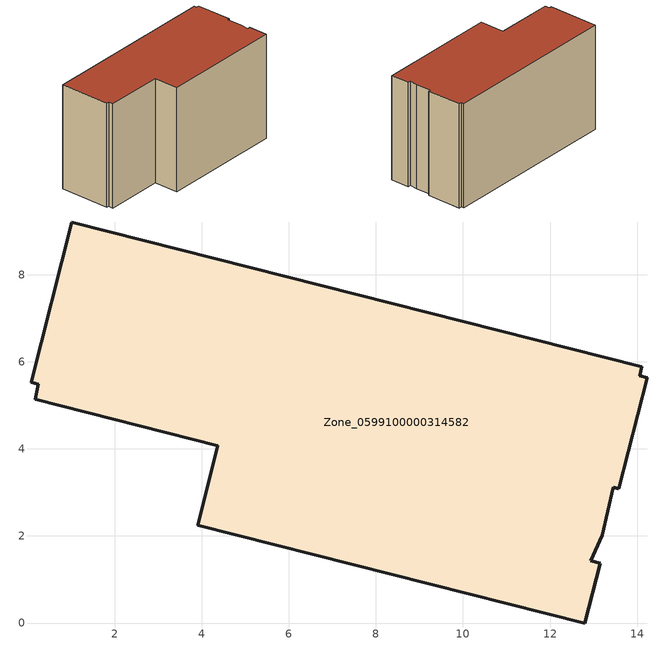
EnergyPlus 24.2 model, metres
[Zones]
Zone_0599100000314582
 floor ground (C_G): 13.15,1.38 12.8,0 3.91,2.25 4.37,4.07 0.18,5.13 0.25,5.49 0.09,5.54 1.02,9.21 14.11,5.88 14.06,5.68 14.23,5.63 13.58,3.08 13.45,3.12 13.2,2.01 12.94,1.44 z0
 wall outside (C_F): 14.23,5.63 14.06,5.68 14.11,5.88 1.02,9.21 0.09,5.54 0.25,5.49 0.18,5.13 4.37,4.07 3.91,2.25 12.8,0 13.15,1.38 12.94,1.44 13.2,2.01 13.45,3.12 13.58,3.08 14.23,5.63 z0:7.93
 roof outside (C_R): 14.11,5.88 1.02,9.21 0.09,5.54 0.25,5.49 0.18,5.13 4.37,4.07 3.91,2.25 12.8,0 13.15,1.38 12.94,1.44 13.2,2.01 13.45,3.12 13.58,3.08 14.23,5.63 14.06,5.68 z7.93
[BUILDING]
Pand.0599100000314582: North Axis=0; Terrain=City; Loads Convergence Tolerance Value=0.04; Temperature Convergence Tolerance Value=0.4; Solar Distribution=FullExterior; Maximum Number of Warmup Days=25; Minimum Number of Warmup Days=1
[Site:Location]
Rotterdam.The.Hague.AP_ZH_NLD Design_Conditions: Latitude=51.96; Longitude=4.45; Time Zone=1; Elevation=-4.5
[SITE:GROUNDTEMPERATURE:BUILDINGSURFACE]
18, 18, 18, 18, 18, 18, 18, 18, 18, 18, 18, 18
[MATERIAL] Thermal Absorptance=0.9; Solar Absorptance=0.7; Visible Absorptance=0.7
Name | Roughness | Thickness | Conductivity | Density | Specific Heat
G.D.1965 | MediumSmooth | 0.15 | 1 | 540 | 1210
F.D.1965 | Rough | 0.3 | 0.857143 | 1920 | 840
R.D.1965 | MediumRough | 0.2 | 0.08 | 1500 | 1000
[CONSTRUCTION]
C_G: G.D.1965
C_F: F.D.1965
C_R: R.D.1965
[ZONE]
Zone_0599100000314582: Type=1; Multiplier=1; Ceiling Height=Autocalculate; Volume=Autocalculate; Floor Area=autocalculate; Part of Total Floor Area=Yes
[ZONEINFILTRATION:DESIGNFLOWRATE]
Infil_Zone_0599100000314582: Zone or ZoneList or Space or SpaceList=Zone_0599100000314582; Schedule=AlwaysOn; Design Flow Rate Calculation Method=Flow/Area; Flow Rate per Floor Area=0.0042; Constant Term Coefficient=1; Temperature Term Coefficient=0; Velocity Term Coefficient=0; Velocity Squared Term Coefficient=0
[HVACTEMPLATE:ZONE:IDEALLOADSAIRSYSTEM]
Zone_0599100000314582: Maximum Heating Supply Air Temperature=50; Minimum Cooling Supply Air Temperature=13; Maximum Heating Supply Air Humidity Ratio=0.0156; Minimum Cooling Supply Air Humidity Ratio=0.0077; Heating Limit=NoLimit; Cooling Limit=NoLimit; Dehumidification Control Type=ConstantSensibleHeatRatio; Cooling Sensible Heat Ratio=0.7; Dehumidification Setpoint=60; Humidification Control Type=None; Humidification Setpoint=30; Outdoor Air Method=None; Outdoor Air Flow Rate per Person=0.00944; Outdoor Air Flow Rate per Zone Floor Area=0; Outdoor Air Flow Rate per Zone=0; Demand Controlled Ventilation Type=None; Outdoor Air Economizer Type=NoEconomizer; Heat Recovery Type=None; Sensible Heat Recovery Effectiveness=0.7; Latent Heat Recovery Effectiveness=0.65
[ZONECONTROL:THERMOSTAT]
ThermostatControl_Zone_0599100000314582: Zone or ZoneList=Zone_0599100000314582; Control Type Schedule=DualSetpointControlType; Control 1=Thermostat_Zone_0599100000314582; Temperature Difference Between Cutout And Setpoint=0
[THERMOSTATSETPOINT:DUALSETPOINT]
Thermostat_Zone_0599100000314582: Heating Setpoint Temperature Schedule=HeatingSetpoint_Zone_0599100000314582; Cooling Setpoint Temperature Schedule=CoolingSetpoint_Zone_0599100000314582
[SCHEDULE:COMPACT]
HeatingSetpoint_Zone_0599100000314582: Through: 12/31, For: AllDays, Until: 24:00, 21
CoolingSetpoint_Zone_0599100000314582: Through: 12/31, For: AllDays, Until: 24:00, 24
DualSetpointControlType: Through: 12/31, For: AllDays, Until: 24:00, 4
AlwaysOn: Through: 12/31, For: AllDays, Until: 24:00, 1
